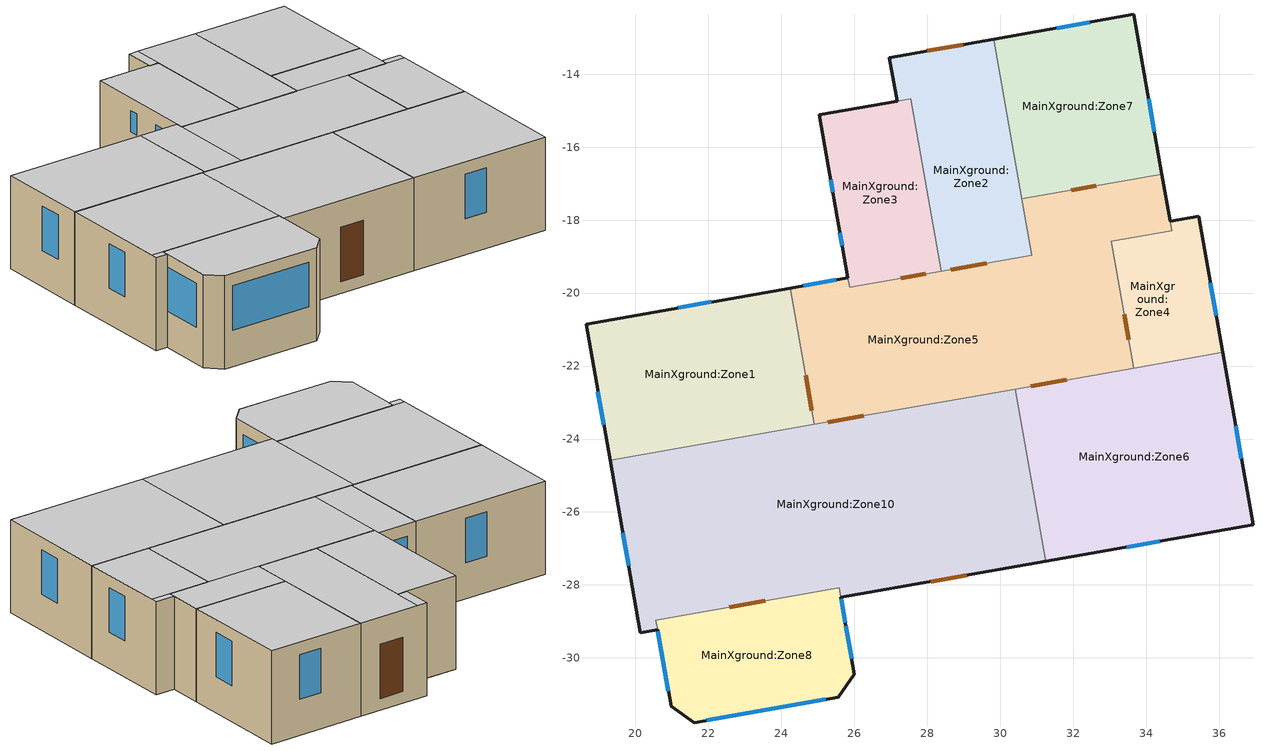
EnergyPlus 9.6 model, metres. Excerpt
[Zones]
MainXground:Zone1
 floor adiabatic (internal floor 46cm): 24.9,-23.6 19.3,-24.59 18.64,-20.85 24.24,-19.86 z4.17
 wall outside (Copy of Uninsulated Wall 53cm): 24.24,-19.86 18.64,-20.85 19.3,-24.59 z4.17:7.77
 wall to MainXground:Zone5 (internal Uninsulated Wall 53cm): 24.9,-23.6 24.24,-19.86 z4.17:7.77
 wall to MainXground:Zone10 (internal Uninsulated Wall 53cm): 19.3,-24.59 24.9,-23.6 z4.17:7.77
 window (Sgl Clr 6mm - 1001): 22.08,-20.24 21.18,-20.4 / 18.97,-22.7 19.13,-23.61 z5.57:7.29
 door inside (Project internal door): 24.84,-23.23 24.66,-22.25 z4.63:6.73
 ceiling adiabatic (internal floor 46cm_Reversed): 19.3,-24.59 24.9,-23.6 24.24,-19.86 18.64,-20.85 z7.77
MainXground:Zone5
 floor adiabatic (internal floor 46cm): 34.7,-18.29 33.04,-18.58 32.77,-17.03 34.43,-16.74 z4.17; 25.87,-19.84 24.29,-20.12 24.24,-19.86 25.82,-19.58 z4.17; 31.48,-22.44 24.9,-23.6 24.29,-20.12 30.87,-18.96 z4.17; 33.66,-22.06 31.48,-22.44 30.59,-17.41 32.77,-17.03 z4.17
 wall outside (Copy of Uninsulated Wall 53cm): 34.66,-18.03 34.43,-16.74 / 25.82,-19.58 24.24,-19.86 z4.17:7.77
 wall to MainXground:Zone4 (internal Uninsulated Wall 53cm): 33.66,-22.06 33.04,-18.58 34.7,-18.29 34.66,-18.03 z4.17:7.77
 wall to MainXground:Zone7 (internal Uninsulated Wall 53cm): 34.43,-16.74 30.59,-17.41 z4.17:7.77
 wall to MainXground:Zone2 (Project semi-exposed wall): 30.59,-17.41 30.87,-18.96 28.38,-19.4 z4.17:7.77
 wall to MainXground:Zone3 (internal Uninsulated Wall 53cm): 28.38,-19.4 25.87,-19.84 25.82,-19.58 z4.17:7.77
 wall to MainXground:Zone10 (internal Uninsulated Wall 53cm): 24.9,-23.6 30.41,-22.63 z4.17:7.77
 wall to MainXground:Zone6 (internal Uninsulated Wall 53cm): 30.41,-22.63 33.66,-22.06 z4.17:7.77
 window (Sgl Clr 6mm - 1002): 25.51,-19.64 24.6,-19.8 z5.57:7.29
 door inside (Project internal door): 33.52,-21.27 33.4,-20.58 / 32.63,-17.05 31.94,-17.17 / 29.63,-19.18 28.65,-19.36 / 27.96,-19.48 27.27,-19.6 / 25.27,-23.53 26.26,-23.36 / 30.84,-22.55 31.82,-22.38 z4.63:6.73
 ceiling adiabatic (internal floor 46cm_Reversed): 30.87,-18.96 34.7,-18.29 34.43,-16.74 30.59,-17.41 z7.77; 26.48,-23.32 33.66,-22.06 33.04,-18.58 25.87,-19.84 z7.77; 24.9,-23.6 26.48,-23.32 25.82,-19.58 24.24,-19.86 z7.77
MainXground:Zone10
 floor adiabatic (internal floor 46cm): 31.24,-27.35 25.63,-28.34 25.59,-28.08 31.19,-27.09 z4.17; 31.19,-27.09 20.56,-28.96 19.78,-24.5 30.41,-22.63 z4.17; 20.61,-29.23 20.14,-29.31 19.3,-24.59 19.78,-24.5 z4.17
 wall outside (Copy of Uninsulated Wall 53cm): 19.3,-24.59 20.14,-29.31 20.61,-29.23 / 25.63,-28.34 31.24,-27.35 z4.17:7.77
 wall to MainXground:Zone6 (internal Uninsulated Wall 53cm): 31.24,-27.35 30.41,-22.63 z4.17:7.77
 wall to MainXground:Zone8 (internal Uninsulated Wall 53cm): 20.61,-29.23 20.56,-28.96 25.59,-28.08 25.63,-28.34 z4.17:7.77
 window (Sgl Clr 6mm - 1004): 19.65,-26.57 19.81,-27.48 z5.57:7.29
 door inside (Project internal door): 22.57,-28.61 23.56,-28.44 z4.63:6.73
 door (Project external door): 28.09,-27.91 29.08,-27.73 z4.63:6.73
 ceiling adiabatic (internal floor 46cm_Reversed): 20.14,-29.31 20.61,-29.23 20.56,-28.96 20.09,-29.05 z7.77; 20.09,-29.05 25.59,-28.08 24.8,-23.62 19.3,-24.59 z7.77; 25.63,-28.34 31.24,-27.35 30.41,-22.63 24.8,-23.62 z7.77
MainXground:Zone4
 floor adiabatic (internal floor 46cm): 35.32,-21.76 33.66,-22.06 33.04,-18.58 34.7,-18.29 z4.17; 36.09,-21.63 35.32,-21.76 34.66,-18.03 35.44,-17.89 z4.17
 wall outside (Copy of Uninsulated Wall 53cm): 36.09,-21.63 35.44,-17.89 34.66,-18.03 z4.17:7.77
 wall to MainXground:Zone6 (internal Uninsulated Wall 53cm): 33.66,-22.06 36.09,-21.63 z4.17:7.77
 window (Sgl Clr 6mm - 1003): 35.92,-20.63 35.76,-19.72 z5.57:7.29
 ceiling adiabatic (internal floor 46cm_Reversed): 34.7,-18.29 35.48,-18.15 35.44,-17.89 34.66,-18.03 z7.77; 33.66,-22.06 36.09,-21.63 35.48,-18.15 33.04,-18.58 z7.77
MainXground:Zone7
 floor adiabatic (internal floor 46cm): 34.43,-16.74 30.59,-17.41 29.82,-13.04 33.66,-12.36 z4.17
 wall outside (Copy of Uninsulated Wall 53cm): 34.43,-16.74 33.66,-12.36 29.82,-13.04 z4.17:7.77
 wall to MainXground:Zone2 (Project semi-exposed wall): 29.82,-13.04 30.59,-17.41 z4.17:7.77
 window (Sgl Clr 6mm - 1003): 34.23,-15.57 34.07,-14.67 / 32.45,-12.58 31.54,-12.74 z5.57:7.29
 ceiling adiabatic (internal floor 46cm_Reversed): 30.59,-17.41 34.43,-16.74 33.66,-12.36 29.82,-13.04 z7.77
MainXground:Zone2
 floor adiabatic (internal floor 46cm): 30.87,-18.96 28.38,-19.4 27.55,-14.67 30.03,-14.23 z4.17; 30.03,-14.23 27.17,-14.74 26.96,-13.54 29.82,-13.04 z4.17
 wall outside (Copy of Uninsulated Wall 53cm): 29.82,-13.04 26.96,-13.54 27.17,-14.74 z4.17:7.77
 wall to MainXground:Zone3 (Project semi-exposed wall_Rev): 27.17,-14.74 27.55,-14.67 28.38,-19.4 z4.17:7.77
 door (Project external door): 28.98,-13.19 28,-13.36 z4.63:6.73
 ceiling adiabatic (internal floor 46cm_Reversed): 27.17,-14.74 27.55,-14.67 27.34,-13.48 26.96,-13.54 z7.77; 28.38,-19.4 30.87,-18.96 29.82,-13.04 27.34,-13.48 z7.77
MainXground:Zone3
 floor adiabatic (internal floor 46cm): 28.38,-19.4 25.87,-19.84 25.04,-15.11 27.55,-14.67 z4.17
 wall outside (Copy of Uninsulated Wall 53cm): 27.17,-14.74 25.04,-15.11 25.82,-19.58 z4.17:7.77
 window x2 (Sgl Clr 6mm - 1001): 25.61,-18.34 25.67,-18.71 z6.47:7.29
 window (Sgl Clr 6mm - 1001): 25.35,-16.89 25.41,-17.23 z6.47:7.29
 ceiling adiabatic (internal floor 46cm_Reversed): 25.87,-19.84 28.38,-19.4 27.55,-14.67 25.04,-15.11 z7.77
MainXground:Zone6
 floor adiabatic (internal floor 46cm): 36.93,-26.35 31.24,-27.35 30.41,-22.63 36.09,-21.63 z4.17
 wall outside (Copy of Uninsulated Wall 53cm): 31.24,-27.35 36.93,-26.35 36.09,-21.63 z4.17:7.77
 window (Sgl Clr 6mm - 1005): 36.61,-24.54 36.45,-23.63 / 33.46,-26.96 34.37,-26.8 z5.57:7.29
 ceiling adiabatic (internal floor 46cm_Reversed): 31.24,-27.35 36.93,-26.35 36.09,-21.63 30.41,-22.63 z7.77
MainXground:Zone8
 floor adiabatic (internal floor 46cm): 25.56,-31.07 21.61,-31.77 20.98,-31.33 20.56,-28.96 25.59,-28.08 26,-30.44 z4.17
 wall outside (Copy of Uninsulated Wall 53cm): 20.61,-29.23 20.98,-31.33 21.61,-31.77 25.56,-31.07 26,-30.44 25.63,-28.34 z4.17:7.77
 window (Sgl Clr 6mm - 1006): 20.62,-29.27 20.91,-30.91 / 21.95,-31.71 25.22,-31.13 / 25.93,-30.02 25.77,-29.12 z5.57:7.29; 25.75,-29.04 25.64,-28.38 z4.67:7.29
 ceiling adiabatic (internal floor 46cm_Reversed): 20.98,-31.33 21.61,-31.77 25.56,-31.07 26,-30.44 25.59,-28.08 20.56,-28.96 z7.77
[Site:Location]
Untitled (01-01:31-12)  (01-01:31-12): Latitude {deg}=45.22; Longitude {deg}=7.65; Time Zone {hr}=1; Elevation {m}=287
[Site:GroundTemperature:BuildingSurface]
18, 18, 18, 18, 18, 18, 18, 18, 18, 18, 18, 18
[Site:GroundTemperature:Deep]
14, 14, 14, 14, 14, 14, 14, 14, 14, 14, 14, 14
[Site:GroundTemperature:Shallow]
14, 14, 14, 14, 14, 14, 14, 14, 14, 14, 14, 14
[Site:GroundTemperature:FCfactorMethod]
1.99, 1.11, 2.67, 5.12, 11.52, 16.46, 19.79, 20.81, 19.08, 15.24, 10.12, 5.36
[Site:GroundReflectance]
0.2, 0.2, 0.2, 0.2, 0.2, 0.2, 0.2, 0.2, 0.2, 0.2, 0.2, 0.2
[Site:GroundReflectance:SnowModifier]
2, 2
[SizingPeriod:DesignDay] Day of Month=15; Humidity Condition Type=WetBulb; Barometric Pressure {Pa}=97924.4; Wind Direction {deg}=0; Rain Indicator=No; Snow Indicator=No
Name | Month | Day Type | Maximum Dry-Bulb Temperature {C} | Daily Dry-Bulb Temperature Range {deltaC} | Wetbulb or DewPoint at Maximum Dry-Bulb {C} | Wind Speed {m/s} | Daylight Saving Time Indicator | Solar Model Indicator | Sky Clearness
Summer Design Day in Untitled (01-01:31-12) Jul | 7 | SummerDesignDay | 32.1 | 11 | 22.8 | 0 | Yes | ASHRAEClearSky | 0.98
Summer Design Day in Untitled (01-01:31-12) Aug | 8 | SummerDesignDay | 32.8 | 11.5 | 23.5 | 0 | Yes | ASHRAEClearSky | 0.98
Summer Design Day in Untitled (01-01:31-12) Sep | 9 | SummerDesignDay | 29 | 11.5 | 20.2 | 0 | Yes | ASHRAEClearSky | 0.98
Winter Design Day in Untitled (01-01:31-12) | 1 | WinterDesignDay | -5.9 | 0 | -5.9 | 8.5 | No |  | 0
[Building]
Building: North Axis {deg}=0; Terrain=Suburbs; Loads Convergence Tolerance Value {W}=.04; Temperature Convergence Tolerance Value {deltaC}=.4; Solar Distribution=FullExterior; Maximum Number of Warmup Days=25; Minimum Number of Warmup Days=6
[Construction]
internal floor 46cm: Gypsum Plastering_.02, Brick_.2, Masonry - mediumweight Dry_.2, Mortar_.03, Ceramic/porcelain_.01
internal floor 46cm_Reversed: Ceramic/porcelain_.01, Mortar_.03, Masonry - mediumweight Dry_.2, Brick_.2, Gypsum Plastering_.02
internal Uninsulated Wall 53cm: Cement/plaster/mortar - cement plaster_.015, Masonry - heavyweight Dry_.5, Gypsum Plastering_.015
Project internal door; Project external door: Painted Oak_.035
Copy of Uninsulated Wall 53cm: Cement/plaster/mortar - cement plaster_.015, XPS Extruded Polystyrene  - CO2 Blowing_.0795, Masonry - heavyweight Dry_.5, Gypsum Plastering_.015
Project semi-exposed wall: Brickwork Outer_.1, XPS Extruded Polystyrene  - CO2 Blowing_.0795, Concrete Block (Medium)_.1, Gypsum Plastering_.013
Project semi-exposed wall_Rev: Gypsum Plastering_.013, Concrete Block (Medium)_.1, XPS Extruded Polystyrene  - CO2 Blowing_.0795, Brickwork Outer_.1
Sgl Clr 6mm - 1001; Sgl Clr 6mm - 1002; Sgl Clr 6mm - 1003; Sgl Clr 6mm - 1004; Sgl Clr 6mm - 1005; Sgl Clr 6mm - 1006: 3
Sgl Clr 6mm - 2001; Sgl Clr 6mm - 2002; Sgl Clr 6mm - 2003; Sgl Clr 6mm - 2004; Sgl Clr 6mm - 2005; Sgl Clr 6mm - 2006: 20001, 3
[WindowMaterial:Glazing]
3: Optical Data Type=SpectralAverage; Thickness {m}=.006; Solar Transmittance at Normal Incidence=.775; Front Side Solar Reflectance at Normal Incidence=.071; Back Side Solar Reflectance at Normal Incidence=.071; Visible Transmittance at Normal Incidence=.881; Front Side Visible Reflectance at Normal Incidence=.08; Back Side Visible Reflectance at Normal Incidence=.08; Infrared Transmittance at Normal Incidence=0; Front Side Infrared Hemispherical Emissivity=.84; Back Side Infrared Hemispherical Emissivity=.84; Conductivity {W/m-K}=.9; Dirt Correction Factor for Solar and Visible Transmittance=1
[WindowMaterial:Blind]
20001: Slat Orientation=Horizontal; Slat Width {m}=0.025; Slat Separation {m}=0.01875; Slat Thickness {m}=0.001; Slat Angle {deg}=45; Slat Conductivity {W/m-K}=0.9; Slat Beam Solar Transmittance=0; Front Side Slat Beam Solar Reflectance=0.8; Back Side Slat Beam Solar Reflectance=.8; Slat Diffuse Solar Transmittance=0; Front Side Slat Diffuse Solar Reflectance=0.8; Back Side Slat Diffuse Solar Reflectance=.8; Slat Beam Visible Transmittance=0; Front Side Slat Beam Visible Reflectance=.8; Back Side Slat Beam Visible Reflectance=.8; Slat Diffuse Visible Transmittance=0; Front Side Slat Diffuse Visible Reflectance=.8; Back Side Slat Diffuse Visible Reflectance=.8; Slat Infrared Hemispherical Transmittance=0; Front Side Slat Infrared Hemispherical Emissivity=.9; Back Side Slat Infrared Hemispherical Emissivity=.9; Blind to Glass Distance {m}=.015; Blind Top Opening Multiplier=.5; Blind Bottom Opening Multiplier=.5; Blind Left Side Opening Multiplier=.5; Blind Right Side Opening Multiplier=.5; Minimum Slat Angle {deg}=0; Maximum Slat Angle {deg}=180
[Material] Roughness=Rough; Thermal Absorptance=0.9
Name | Thickness {m} | Conductivity {W/m-K} | Density {kg/m3} | Specific Heat {J/kg-K} | Solar Absorptance | Visible Absorptance
Gypsum Plastering_.02 | .02 | 0.4 | 1000 | 1000 | 0.5 | 0.5
Brick_.2 | .2 | 0.72 | 1920 | 840 | 0.6 | 0.6
Masonry - mediumweight Dry_.2 | .2 | 0.42 | 1250 | 840 | 0.6 | 0.6
Mortar_.03 | .03 | 0.88 | 2800 | 896 | 0.6 | 0.6
Ceramic/porcelain_.01 | .01 | 1.3 | 2300 | 840 | 0.4 | 0.4
Cement/plaster/mortar - cement plaster_.015 | .015 | 0.72 | 1760 | 840 | 0.6 | 0.6
Masonry - heavyweight Dry_.5 | .5 | 0.79 | 1950 | 840 | 0.6 | 0.6
Gypsum Plastering_.015 | .015 | 0.4 | 1000 | 1000 | 0.5 | 0.5
Painted Oak_.035 | .035 | 0.19 | 700 | 2390 | 0.5 | 0.5
Brickwork Outer_.1 | .1 | 0.84 | 1700 | 800 | 0.7 | 0.7
XPS Extruded Polystyrene  - CO2 Blowing_.0795 | .0795 | 0.034 | 35 | 1400 | 0.6 | 0.6
Concrete Block (Medium)_.1 | .1 | 0.51 | 1400 | 1000 | 0.6 | 0.6
Gypsum Plastering_.013 | .013 | 0.4 | 1000 | 1000 | 0.5 | 0.5
[WindowShadingControl] Shading Type=ExteriorBlind; Shading Control Type=OnIfHighOutdoorAirTempAndHighHorizontalSolar; Setpoint {W/m2, W or deg C}=24; Shading Control Is Scheduled=Yes; Glare Control Is Active=No; Type of Slat Angle Control for Blinds=BlockBeamSolar; Setpoint 2 {W/m2 or deg C}=120; Multiple Surface Control Type=Group
Name | Zone | Construction with Shading | Schedule | Fenestration Surface 1 | Fenestration Surface 2 | Fenestration Surface 3 | Fenestration Surface 4
11001 | MainXground:Zone1 | Sgl Clr 6mm - 2001 | Dwell_DomBath_Occ | MainXground:Zone1_Wall_3_0_0_0_0_0_Win | MainXground:Zone1_Wall_4_0_0_0_0_0_Win
21001 | MainXground:Zone3 | Sgl Clr 6mm - 2001 | Dwell_DomBath_Occ | MainXground:Zone3_Wall_5_0_0_0_0_2_Win | MainXground:Zone3_Wall_5_0_0_2_0_0_Win
11002 | MainXground:Zone5 | Sgl Clr 6mm - 2002 | Dwell_DomCirculation_Occ | MainXground:Zone5_Wall_11_0_0_0_0_0_Win
11003 | MainXground:Zone4 | Sgl Clr 6mm - 2003 | Off 24/7 | MainXground:Zone4_Wall_2_0_0_0_0_0_Win
21003 | MainXground:Zone7 | Sgl Clr 6mm - 2003 | Off 24/7 | MainXground:Zone7_Wall_2_0_0_0_0_0_Win | MainXground:Zone7_Wall_3_0_0_0_0_0_Win
11004 | MainXground:Zone10 | Sgl Clr 6mm - 2004 | Dwell_DomLounge_Occ | MainXground:Zone10_Wall_5_0_0_0_0_0_Win
11005 | MainXground:Zone6 | Sgl Clr 6mm - 2005 | Dwell_DomBed_Occ | MainXground:Zone6_Wall_2_0_0_0_0_0_Win | MainXground:Zone6_Wall_6_0_0_0_0_0_Win
11006 | MainXground:Zone8 | Sgl Clr 6mm - 2006 | Dwell_DomKitchen_Occ | MainXground:Zone8_Wall_5_0_0_0_0_0_Win | MainXground:Zone8_Wall_7_0_0_0_0_0_Win | MainXground:Zone8_Wall_9_0_0_0_0_1_Win | MainXground:Zone8_Wall_9_0_0_1_0_0_Win
[Zone] Type=1; Multiplier=1; Zone Inside Convection Algorithm=TARP
Name | Volume {m3} | Floor Area {m2} | Part of Total Floor Area
MainXground:Zone1 | 46.0391 | 14.6621 | Yes
MainXground:Zone5 | 93.4644 | 29.7657 | Yes
MainXground:Zone4 | 15.8162 | 5.037 | Yes
MainXground:Zone10 | 131.6011 | 41.9112 | Yes
MainXground:Zone6 | 62.5206 | 19.911 | Yes
MainXground:Zone3 | 24.0993 | 7.675 | Yes
MainXground:Zone2 | 37.4099 | 11.914 | No
MainXground:Zone7 | 36.818 | 11.7255 | Yes
MainXground:Zone8 | 27.4254 | 8.7342 | Yes
[PEOPLE] Number of People Calculation Method=People/Area; Fraction Radiant=.3; Sensible Heat Fraction=AutoCalculate; Carbon Dioxide Generation Rate {m3/s-W}=3.82e-08; Enable ASHRAE 55 Comfort Warnings=No; Mean Radiant Temperature Calculation Type=ZoneAveraged; Work Efficiency Schedule=Work efficiency; Clothing Insulation Calculation Method=ClothingInsulationSchedule; Air Velocity Schedule=Default Air Velocity for Comfort Calculations
Name | Zone or ZoneList or Space or SpaceList | Number of People Schedule | People per Floor Area {person/m2} | Activity Level Schedule | Clothing Insulation Schedule
People MainXground:Zone1 | MainXground:Zone1 | Dwell_DomBath_Occ | 0.0187368 | Activity Schedule 52815 | Clothing Schedule 52815
People MainXground:Zone5 | MainXground:Zone5 | Dwell_DomCirculation_Occ | 0.0155039 | Activity Schedule 52822 | Clothing Schedule 52822
People MainXground:Zone10 | MainXground:Zone10 | Dwell_DomLounge_Occ | 0.0187563 | Activity Schedule 52847 | Clothing Schedule 52847
People MainXground:Zone6 | MainXground:Zone6 | Dwell_DomBed_Occ | 0.0229388 | Activity Schedule 52859 | Clothing Schedule 52859
People MainXground:Zone3 | MainXground:Zone3 | Dwell_DomBath_Occ | 0.0187368 | Activity Schedule 52867 | Clothing Schedule 52867
People MainXground:Zone8 | MainXground:Zone8 | Dwell_DomKitchen_Occ | 0.0237037 | Activity Schedule 52893 | Clothing Schedule 52893
[Lights] Design Level Calculation Method=Watts/Area; Return Air Fraction=0; Fraction Radiant=.42; Fraction Visible=.18; Fraction Replaceable=1
Name | Zone or ZoneList or Space or SpaceList | Schedule | Watts per Zone Floor Area {W/m2}
MainXground:Zone1 General lighting | MainXground:Zone1 | Dwell_DomBath_Light | 7.5
MainXground:Zone5 General lighting | MainXground:Zone5 | Dwell_DomCirculation_Light | 5
MainXground:Zone10 General lighting | MainXground:Zone10 | Dwell_DomLounge_Light | 7.5
MainXground:Zone6 General lighting | MainXground:Zone6 | Dwell_DomBed_Light | 5
MainXground:Zone3 General lighting | MainXground:Zone3 | Dwell_DomBath_Light | 7.5
MainXground:Zone8 General lighting | MainXground:Zone8 | Dwell_DomKitchen_Light | 15
[WaterUse:Equipment]
Name | Peak Flow Rate {m3/s} | Flow Rate Fraction Schedule | Target Temperature Schedule | Hot Water Supply Temperature Schedule | Cold Water Supply Temperature Schedule | Zone
DHW MainXground:Zone1 | 1.12538e-06 | Dwell_DomBath_Occ | DHW Supply Temperature MainXground:Zone1 | DHW Supply Temperature MainXground:Zone1 | DHW Mains Temperature MainXground:Zone1 | MainXground:Zone1
DHW MainXground:Zone5 | 1.32901e-06 | Dwell_DomCirculation_Occ | DHW Supply Temperature MainXground:Zone5 | DHW Supply Temperature MainXground:Zone5 | DHW Mains Temperature MainXground:Zone5 | MainXground:Zone5
DHW MainXground:Zone6 | 3.3501e-07 | Dwell_DomBed_Occ | DHW Supply Temperature MainXground:Zone6 | DHW Supply Temperature MainXground:Zone6 | DHW Mains Temperature MainXground:Zone6 | MainXground:Zone6
DHW MainXground:Zone3 | 5.8909e-07 | Dwell_DomBath_Occ | DHW Supply Temperature MainXground:Zone3 | DHW Supply Temperature MainXground:Zone3 | DHW Mains Temperature MainXground:Zone3 | MainXground:Zone3
DHW MainXground:Zone8 | 6.70388e-07 | Dwell_DomKitchen_Occ | DHW Supply Temperature MainXground:Zone8 | DHW Supply Temperature MainXground:Zone8 | DHW Mains Temperature MainXground:Zone8 | MainXground:Zone8
[ZoneInfiltration:DesignFlowRate] Schedule=On 24/7; Design Flow Rate Calculation Method=Flow/zone; Constant Term Coefficient=1; Temperature Term Coefficient=0; Velocity Term Coefficient=0; Velocity Squared Term Coefficient=0
Name | Zone or ZoneList | Design Flow Rate {m3/s}
MainXground:Zone1 Infiltration | MainXground:Zone1 | .008952
MainXground:Zone5 Infiltration | MainXground:Zone5 | .018174
MainXground:Zone4 Infiltration | MainXground:Zone4 | .003075
MainXground:Zone10 Infiltration | MainXground:Zone10 | .025589
MainXground:Zone6 Infiltration | MainXground:Zone6 | .012157
MainXground:Zone3 Infiltration | MainXground:Zone3 | .004686
MainXground:Zone2 Infiltration | MainXground:Zone2 | .007274
MainXground:Zone7 Infiltration | MainXground:Zone7 | .007159
MainXground:Zone8 Infiltration | MainXground:Zone8 | .005333
[ZoneVentilation:DesignFlowRate] Design Flow Rate Calculation Method=Flow/zone; Ventilation Type=NATURAL; Fan Pressure Rise {Pa}=0; Fan Total Efficiency=1; Constant Term Coefficient=1; Temperature Term Coefficient=0; Velocity Term Coefficient=0; Velocity Squared Term Coefficient=0; Minimum Indoor Temperature {C}=24; Maximum Indoor Temperature {C}=100; Delta Temperature {deltaC}=0; Minimum Outdoor Temperature {C}=-100; Maximum Outdoor Temperature {C}=100; Maximum Wind Speed {m/s}=40
Name | Zone or ZoneList | Schedule | Design Flow Rate {m3/s}
MainXground:Zone1 Nat Vent | MainXground:Zone1 | Copy of Summer (Northern Hemisphere) | .063943
MainXground:Zone5 Nat Vent | MainXground:Zone5 | Dwell_DomCirculation_Occ | .129812
MainXground:Zone4 Nat Vent | MainXground:Zone4 | Copy of Summer (Northern Hemisphere) | .021967
MainXground:Zone10 Nat Vent | MainXground:Zone10 | Copy of Summer (Northern Hemisphere) | .182779
MainXground:Zone6 Nat Vent | MainXground:Zone6 | Copy of Summer (Northern Hemisphere) | .086834
MainXground:Zone3 Nat Vent | MainXground:Zone3 | Copy of Summer (Northern Hemisphere) | .033471
MainXground:Zone7 Nat Vent | MainXground:Zone7 | Copy of Summer (Northern Hemisphere) | .051136
MainXground:Zone8 Nat Vent | MainXground:Zone8 | Copy of Summer (Northern Hemisphere) | .038091
[OtherEquipment] Fuel Type=Electricity; Design Level Calculation Method=Watts/Area; Power per Zone Floor Area {W/m2}=2.4; Fraction Latent=0; Fraction Radiant=.2; Fraction Lost=0; Carbon Dioxide Generation Rate {m3/s-W}=0
Name | Zone or ZoneList or Space or SpaceList | Schedule
MainXground:Zone5 Equipment gain 1 | MainXground:Zone5 | Dwell_DomCirculation_Equip
MainXground:Zone10 Equipment gain 1 | MainXground:Zone10 | Dwell_DomLounge_Equip
MainXground:Zone6 Equipment gain 1 | MainXground:Zone6 | Dwell_DomBed_Equip
MainXground:Zone8 Equipment gain 1 | MainXground:Zone8 | Dwell_DomKitchen_Equip
[Daylighting:Controls]
MainXground:Zone8: Zone or Space=MainXground:Zone8; Daylighting Method=SplitFlux; Availability Schedule=On; Lighting Control Type=Continuous; Minimum Input Power Fraction for Continuous or ContinuousOff Dimming Control=0.1; Minimum Light Output Fraction for Continuous or ContinuousOff Dimming Control=0.1; Number of Stepped Control Steps=1; Probability Lighting will be Reset When Needed in Manual Stepped Control=1; Glare Calculation Daylighting Reference Point=MainXground:Zone8 Ref Point 1; Glare Calculation Azimuth Angle of View Direction Clockwise from Zone y-Axis {deg}=0; Maximum Allowable Discomfort Glare Index=22; DElight Gridding Resolution {m2}=1; Daylighting Reference Point 1=MainXground:Zone8 Ref Point 1; Fraction of Lights Controlled by Reference Point 1=1; Illuminance Setpoint at Reference Point 1 {lux}=300
[Sizing:Zone] Zone Cooling Design Supply Air Temperature Input Method=SupplyAirTemperature; Zone Cooling Design Supply Air Temperature {C}=12; Zone Cooling Design Supply Air Temperature Difference {deltaC}=0; Zone Heating Design Supply Air Temperature Input Method=SupplyAirTemperature; Zone Heating Design Supply Air Temperature {C}=35; Zone Heating Design Supply Air Temperature Difference {deltaC}=0; Zone Cooling Design Supply Air Humidity Ratio {kgWater/kgDryAir}=0.0077; Zone Heating Design Supply Air Humidity Ratio {kgWater/kgDryAir}=0.0156; Zone Heating Sizing Factor=1.25; Zone Cooling Sizing Factor=1.15; Cooling Design Air Flow Method=DesignDay; Cooling Minimum Air Flow Fraction=0; Heating Design Air Flow Method=DesignDay
Name | Design Specification Zone Air Distribution Object
MainXground:Zone1 | MainXground:Zone1
MainXground:Zone5 | MainXground:Zone5
MainXground:Zone4 | MainXground:Zone4
MainXground:Zone10 | MainXground:Zone10
MainXground:Zone6 | MainXground:Zone6
MainXground:Zone3 | MainXground:Zone3
MainXground:Zone7 | MainXground:Zone7
MainXground:Zone8 | MainXground:Zone8
[DesignSpecification:ZoneAirDistribution] Zone Air Distribution Effectiveness in Cooling Mode=1; Zone Air Distribution Effectiveness in Heating Mode=1
MainXground:Zone1; MainXground:Zone5; MainXground:Zone4; MainXground:Zone10; MainXground:Zone6; MainXground:Zone3; MainXground:Zone7; MainXground:Zone8
[ZoneControl:Thermostat] Control Type Schedule=Zone Control Type Sched
Name | Zone or ZoneList | Control 1
MainXground:Zone1 Thermostat | MainXground:Zone1 | Dual Setpoint - Zone MainXground:Zone1
MainXground:Zone5 Thermostat | MainXground:Zone5 | Dual Setpoint - Zone MainXground:Zone5
MainXground:Zone4 Thermostat | MainXground:Zone4 | Dual Setpoint - Zone MainXground:Zone4
MainXground:Zone10 Thermostat | MainXground:Zone10 | Dual Setpoint - Zone MainXground:Zone10
MainXground:Zone6 Thermostat | MainXground:Zone6 | Dual Setpoint - Zone MainXground:Zone6
MainXground:Zone3 Thermostat | MainXground:Zone3 | Dual Setpoint - Zone MainXground:Zone3
MainXground:Zone7 Thermostat | MainXground:Zone7 | Dual Setpoint - Zone MainXground:Zone7
MainXground:Zone8 Thermostat | MainXground:Zone8 | Dual Setpoint - Zone MainXground:Zone8
[ThermostatSetpoint:DualSetpoint]
Name | Heating Setpoint Temperature Schedule | Cooling Setpoint Temperature Schedule
Dual Setpoint - Zone MainXground:Zone1 | MainXground:Zone1 Heating Setpoint Schedule | MainXground:Zone1 Cooling SP Sch
Dual Setpoint - Zone MainXground:Zone5 | MainXground:Zone5 Heating Setpoint Schedule | MainXground:Zone5 Cooling SP Sch
Dual Setpoint - Zone MainXground:Zone4 | MainXground:Zone4 Heating Setpoint Schedule | MainXground:Zone4 Cooling SP Sch
Dual Setpoint - Zone MainXground:Zone10 | MainXground:Zone10 Heating Setpoint Schedule | MainXground:Zone10 Cooling SP Sch
Dual Setpoint - Zone MainXground:Zone6 | MainXground:Zone6 Heating Setpoint Schedule | MainXground:Zone6 Cooling SP Sch
Dual Setpoint - Zone MainXground:Zone3 | MainXground:Zone3 Heating Setpoint Schedule | MainXground:Zone3 Cooling SP Sch
Dual Setpoint - Zone MainXground:Zone7 | MainXground:Zone7 Heating Setpoint Schedule | MainXground:Zone7 Cooling SP Sch
Dual Setpoint - Zone MainXground:Zone8 | MainXground:Zone8 Heating Setpoint Schedule | MainXground:Zone8 Cooling SP Sch
[Zone equipment]
MainXground:Zone1: MainXground:Zone1 Ideal Loads Air
MainXground:Zone5: MainXground:Zone5 Ideal Loads Air
MainXground:Zone4: MainXground:Zone4 Ideal Loads Air
MainXground:Zone10: MainXground:Zone10 Ideal Loads Air
MainXground:Zone6: MainXground:Zone6 Ideal Loads Air
MainXground:Zone3: MainXground:Zone3 Ideal Loads Air
MainXground:Zone7: MainXground:Zone7 Ideal Loads Air
MainXground:Zone8: MainXground:Zone8 Ideal Loads Air
[ZoneHVAC:IdealLoadsAirSystem] Maximum Heating Supply Air Temperature {C}=35; Minimum Cooling Supply Air Temperature {C}=12; Maximum Heating Supply Air Humidity Ratio {kgWater/kgDryAir}=0.0156; Minimum Cooling Supply Air Humidity Ratio {kgWater/kgDryAir}=0.0077; Heating Limit=LimitCapacity; Maximum Heating Air Flow Rate {m3/s}=Autosize; Maximum Sensible Heating Capacity {W}=Autosize; Cooling Limit=LimitFlowRateAndCapacity; Maximum Total Cooling Capacity {W}=Autosize; Dehumidification Control Type=None; Humidification Control Type=None; Outdoor Air Economizer Type=DifferentialDryBulb; Heat Recovery Type=None
Name | Maximum Cooling Air Flow Rate {m3/s} | Heating Availability Schedule | Cooling Availability Schedule
MainXground:Zone1 Ideal Loads Air | .191829 | MainXground:Zone1 Heating Availability Sch | MainXground:Zone1 Cooling Availability Sch
MainXground:Zone5 Ideal Loads Air | .389435 | MainXground:Zone5 Heating Availability Sch | MainXground:Zone5 Cooling Availability Sch
MainXground:Zone4 Ideal Loads Air | .065901 | MainXground:Zone4 Heating Availability Sch | MainXground:Zone4 Cooling Availability Sch
MainXground:Zone10 Ideal Loads Air | .548338 | MainXground:Zone10 Heating Availability Sch | MainXground:Zone10 Cooling Availability Sch
MainXground:Zone6 Ideal Loads Air | .260503 | MainXground:Zone6 Heating Availability Sch | MainXground:Zone6 Cooling Availability Sch
MainXground:Zone3 Ideal Loads Air | .100414 | MainXground:Zone3 Heating Availability Sch | MainXground:Zone3 Cooling Availability Sch
MainXground:Zone7 Ideal Loads Air | .153408 | MainXground:Zone7 Heating Availability Sch | MainXground:Zone7 Cooling Availability Sch
MainXground:Zone8 Ideal Loads Air | .114273 | MainXground:Zone8 Heating Availability Sch | MainXground:Zone8 Cooling Availability Sch
[Schedule:Compact]
On; On 24/7: Through: 12/31, For: AllDays, Until: 24:00, 1
Work efficiency; Off 24/7: Through: 12/31, For: AllDays, Until: 24:00, 0
Dwell_DomBed_Occ: Through: 31 Dec, For: Weekdays SummerDesignDay, Until: 07:00, 1, Until: 08:00, 0.5, Until: 09:00, 0.25, Until: 22:00, 0, Until: 23:00, 0.25, Until: 24:00, 0.75, For: Weekends, Until: 07:00, 1, Until: 08:00, 0.5, Until: 09:00, 0.25, Until: 22:00, 0, Until: 23:00, 0.25, Until: 24:00, 0.75, For: Holidays, Until: 07:00, 1, Until: 08:00, 0.5, Until: 09:00, 0.25, Until: 22:00, 0, Until: 23:00, 0.25, Until: 24:00, 0.75, For: WinterDesignDay AllOtherDays, Until: 24:00, 0
Dwell_DomBed_Light; Dwell_DomBath_Occ; Dwell_DomKitchen_Occ: Through: 31 Dec, For: Weekdays SummerDesignDay, Until: 07:00, 0, Until: 10:00, 1, Until: 19:00, 0, Until: 23:00, 0.2, Until: 24:00, 0, For: Weekends, Until: 07:00, 0, Until: 10:00, 1, Until: 19:00, 0, Until: 23:00, 0.2, Until: 24:00, 0, For: Holidays, Until: 07:00, 0, Until: 10:00, 1, Until: 19:00, 0, Until: 23:00, 0.2, Until: 24:00, 0, For: WinterDesignDay AllOtherDays, Until: 24:00, 0
Dwell_DomBed_Equip: Through: 31 Dec, For: Weekdays SummerDesignDay, Until: 07:00, 0.06993, Until: 08:00, 0.53497, Until: 09:00, 1, Until: 10:00, 0.53497, Until: 17:00, 0.06993, Until: 18:00, 0.30245, Until: 19:00, 0.53497, Until: 20:00, 0.76748, Until: 22:00, 1, Until: 23:00, 0.76748, Until: 24:00, 0.30245, For: Weekends, Until: 07:00, 0.06993, Until: 08:00, 0.53497, Until: 09:00, 1, Until: 10:00, 0.53497, Until: 17:00, 0.06993, Until: 18:00, 0.30245, Until: 19:00, 0.53497, Until: 20:00, 0.76748, Until: 22:00, 1, Until: 23:00, 0.76748, Until: 24:00, 0.30245, For: Holidays, Until: 07:00, 0.06993, Until: 08:00, 0.53497, Until: 09:00, 1, Until: 10:00, 0.53497, Until: 17:00, 0.06993, Until: 18:00, 0.30245, Until: 19:00, 0.53497, Until: 20:00, 0.76748, Until: 22:00, 1, Until: 23:00, 0.76748, Until: 24:00, 0.30245, For: WinterDesignDay AllOtherDays, Until: 24:00, 0
Dwell_DomBath_Light; Dwell_DomKitchen_Light: Through: 31 Dec, For: Weekdays SummerDesignDay, Until: 07:00, 0, Until: 10:00, 1, Until: 19:00, 0, Until: 23:00, 1, Until: 24:00, 0, For: Weekends, Until: 07:00, 0, Until: 10:00, 1, Until: 19:00, 0, Until: 23:00, 1, Until: 24:00, 0, For: Holidays, Until: 07:00, 0, Until: 10:00, 1, Until: 19:00, 0, Until: 23:00, 1, Until: 24:00, 0, For: WinterDesignDay AllOtherDays, Until: 24:00, 0
Dwell_DomKitchen_Equip: Through: 31 Dec, For: Weekdays SummerDesignDay, Until: 07:00, 0.06605, Until: 10:00, 1, Until: 19:00, 0.06605, Until: 23:00, 0.25284, Until: 24:00, 0.06605, For: Weekends, Until: 07:00, 0.06605, Until: 10:00, 1, Until: 19:00, 0.06605, Until: 23:00, 0.25284, Until: 24:00, 0.06605, For: Holidays, Until: 07:00, 0.06605, Until: 10:00, 1, Until: 19:00, 0.06605, Until: 23:00, 0.25284, Until: 24:00, 0.06605, For: WinterDesignDay AllOtherDays, Until: 24:00, 0
Dwell_DomLounge_Occ: Through: 31 Dec, For: Weekdays SummerDesignDay, Until: 16:00, 0, Until: 18:00, 0.5, Until: 22:00, 1, Until: 23:00, 0.66667, Until: 24:00, 0, For: Weekends, Until: 16:00, 0, Until: 18:00, 0.5, Until: 22:00, 1, Until: 23:00, 0.66667, Until: 24:00, 0, For: Holidays, Until: 16:00, 0, Until: 18:00, 0.5, Until: 22:00, 1, Until: 23:00, 0.66667, Until: 24:00, 0, For: WinterDesignDay AllOtherDays, Until: 24:00, 0
Dwell_DomLounge_Light: Through: 31 Dec, For: Weekdays SummerDesignDay, Until: 16:00, 0, Until: 23:00, 1, Until: 24:00, 0, For: Weekends, Until: 16:00, 0, Until: 23:00, 1, Until: 24:00, 0, For: Holidays, Until: 16:00, 0, Until: 23:00, 1, Until: 24:00, 0, For: WinterDesignDay AllOtherDays, Until: 24:00, 0
Dwell_DomLounge_Equip: Through: 31 Dec, For: Weekdays SummerDesignDay, Until: 16:00, 0.06413, Until: 18:00, 0.53206, Until: 22:00, 1, Until: 23:00, 0.68804, Until: 24:00, 0.06413, For: Weekends, Until: 07:00, 0.06413, Until: 23:00, 1, Until: 24:00, 0.34489, For: Holidays, Until: 07:00, 0.06413, Until: 23:00, 1, Until: 24:00, 0.34489, For: WinterDesignDay AllOtherDays, Until: 24:00, 0
Dwell_DomCirculation_Occ: Through: 31 Dec, For: Weekdays SummerDesignDay, Until: 07:00, 0, Until: 10:00, 1, Until: 19:00, 0, Until: 23:00, 0.2, Until: 24:00, 0, For: Weekends, Until: 07:00, 0, Until: 23:00, 1, Until: 24:00, 0.3, For: Holidays, Until: 07:00, 0, Until: 23:00, 1, Until: 24:00, 0.3, For: WinterDesignDay AllOtherDays, Until: 24:00, 0
Dwell_DomCirculation_Light: Through: 31 Dec, For: Weekdays SummerDesignDay, Until: 07:00, 0, Until: 10:00, 1, Until: 19:00, 0, Until: 23:00, 1, Until: 24:00, 0, For: Weekends, Until: 07:00, 0, Until: 24:00, 1, For: Holidays, Until: 07:00, 0, Until: 24:00, 1, For: WinterDesignDay AllOtherDays, Until: 24:00, 0
Dwell_DomCirculation_Equip: Through: 31 Dec, For: Weekdays SummerDesignDay, Until: 07:00, 0.06368, Until: 08:00, 0.53184, Until: 09:00, 1, Until: 10:00, 0.53184, Until: 17:00, 0.06368, Until: 18:00, 0.29776, Until: 19:00, 0.53184, Until: 20:00, 0.76592, Until: 22:00, 1, Until: 23:00, 0.76592, Until: 24:00, 0.29776, For: Weekends, Until: 07:00, 0.06368, Until: 23:00, 1, Until: 24:00, 0.34458, For: Holidays, Until: 07:00, 0.06368, Until: 23:00, 1, Until: 24:00, 0.34458, For: WinterDesignDay AllOtherDays, Until: 24:00, 0
Default Air Velocity for Comfort Calculations: Through: 12/31, For: AllDays, Until: 24:00, 0.137
Copy of Summer (Northern Hemisphere): Through: 15 Apr, For: AllDays, Until: 24:00, 0, Through: 1 Nov, For: Weekdays, Until: 10:00, 0, Until: 13:00, 0.5, Until: 18:00, 1, Until: 22:00, 0.5, Until: 24:00, 0, For: AllOtherDays, Until: 10:00, 0, Until: 13:00, 0.5, Until: 18:00, 1, Until: 22:00, 0.5, Until: 24:00, 0, Through: 31 Dec, For: AllDays, Until: 24:00, 0
Activity Schedule 52815; Activity Schedule 52867: Through: 12/31, For: AllDays, Until: 24:00, 108
Clothing Schedule 52815; Clothing Schedule 52822; Clothing Schedule 52847; Clothing Schedule 52859; Clothing Schedule 52867; Clothing Schedule 52893: Through: 4/1, For: AllDays, Until: 24:00, 1, Through: 9/30, For: AllDays, Until: 24:00, .5, Through: 12/31, For: AllDays, Until: 24:00, 1
DHW Supply Temperature MainXground:Zone1; DHW Supply Temperature MainXground:Zone5; DHW Supply Temperature MainXground:Zone6; DHW Supply Temperature MainXground:Zone3; DHW Supply Temperature MainXground:Zone8: Through: 12/31, For: AllDays, Until: 24:00, 65
DHW Mains Temperature MainXground:Zone1; DHW Mains Temperature MainXground:Zone5; DHW Mains Temperature MainXground:Zone6; DHW Mains Temperature MainXground:Zone3; DHW Mains Temperature MainXground:Zone8: Through: 12/31, For: AllDays, Until: 24:00, 10
Activity Schedule 52822: Through: 12/31, For: AllDays, Until: 24:00, 162
Activity Schedule 52847: Through: 12/31, For: AllDays, Until: 24:00, 99
Activity Schedule 52859: Through: 12/31, For: AllDays, Until: 24:00, 81
Activity Schedule 52893: Through: 12/31, For: AllDays, Until: 24:00, 144
MainXground:Zone1 Heating Setpoint Schedule; MainXground:Zone4 Heating Setpoint Schedule; MainXground:Zone10 Heating Setpoint Schedule; MainXground:Zone6 Heating Setpoint Schedule; MainXground:Zone3 Heating Setpoint Schedule; MainXground:Zone7 Heating Setpoint Schedule; MainXground:Zone8 Heating Setpoint Schedule: Through: 15 Apr, For: Weekdays, Until: 06:00, -50, Until: 08:00, 20, Until: 12:00, 16, Until: 14:00, 20, Until: 17:00, 16, Until: 22:00, 20, Until: 24:00, -50, For: AllOtherDays, Until: 06:00, -50, Until: 22:00, 20, Until: 24:00, -50, Through: 1 Nov, For: AllDays, Until: 24:00, -50, Through: 31 Dec, For: Weekdays, Until: 06:00, -50, Until: 08:00, 20, Until: 12:00, 16, Until: 14:00, 20, Until: 17:00, 16, Until: 22:00, 20, Until: 24:00, -50, For: AllOtherDays, Until: 06:00, -50, Until: 22:00, 20, Until: 24:00, -50
MainXground:Zone1 Heating Availability Sch; MainXground:Zone4 Heating Availability Sch; MainXground:Zone10 Heating Availability Sch; MainXground:Zone6 Heating Availability Sch; MainXground:Zone3 Heating Availability Sch; MainXground:Zone7 Heating Availability Sch; MainXground:Zone8 Heating Availability Sch: Through: 15 Apr, For: Weekdays, Until: 06:00, 0, Until: 08:00, 1, Until: 12:00, 1, Until: 14:00, 1, Until: 17:00, 1, Until: 22:00, 1, Until: 24:00, 0, For: AllOtherDays, Until: 06:00, 0, Until: 22:00, 1, Until: 24:00, 0, Through: 1 Nov, For: AllDays, Until: 24:00, 0, Through: 31 Dec, For: Weekdays, Until: 06:00, 0, Until: 08:00, 1, Until: 12:00, 1, Until: 14:00, 1, Until: 17:00, 1, Until: 22:00, 1, Until: 24:00, 0, For: AllOtherDays, Until: 06:00, 0, Until: 22:00, 1, Until: 24:00, 0
MainXground:Zone1 Cooling SP Sch; MainXground:Zone4 Cooling SP Sch; MainXground:Zone10 Cooling SP Sch; MainXground:Zone6 Cooling SP Sch; MainXground:Zone3 Cooling SP Sch; MainXground:Zone7 Cooling SP Sch; MainXground:Zone8 Cooling SP Sch: Through: 15 Apr, For: AllDays, Until: 24:00, 100, Through: 1 Nov, For: Weekdays, Until: 10:00, 100, Until: 13:00, 30, Until: 18:00, 26, Until: 22:00, 30, Until: 24:00, 100, For: AllOtherDays, Until: 10:00, 100, Until: 13:00, 30, Until: 18:00, 26, Until: 22:00, 30, Until: 24:00, 100, Through: 31 Dec, For: AllDays, Until: 24:00, 100
MainXground:Zone1 Cooling Availability Sch; MainXground:Zone4 Cooling Availability Sch; MainXground:Zone10 Cooling Availability Sch; MainXground:Zone6 Cooling Availability Sch; MainXground:Zone3 Cooling Availability Sch; MainXground:Zone7 Cooling Availability Sch; MainXground:Zone8 Cooling Availability Sch: Through: 15 Apr, For: AllDays, Until: 24:00, 0, Through: 1 Nov, For: Weekdays, Until: 10:00, 0, Until: 13:00, 1, Until: 18:00, 1, Until: 22:00, 1, Until: 24:00, 0, For: AllOtherDays, Until: 10:00, 0, Until: 13:00, 1, Until: 18:00, 1, Until: 22:00, 1, Until: 24:00, 0, Through: 31 Dec, For: AllDays, Until: 24:00, 0
MainXground:Zone5 Heating Setpoint Schedule: Through: 31 Dec, For: Weekdays SummerDesignDay, Until: 05:00, 16, Until: 10:00, 20, Until: 17:00, 16, Until: 23:00, 20, Until: 24:00, 16, For: WinterDesignDay, Until: 24:00, 20, For: Weekends, Until: 05:00, 16, Until: 24:00, 20, For: Holidays, Until: 05:00, 16, Until: 24:00, 20, For: AllOtherDays, Until: 24:00, -50
MainXground:Zone5 Heating Availability Sch: Through: 31 Dec, For: Weekdays SummerDesignDay, Until: 05:00, 1, Until: 10:00, 1, Until: 17:00, 1, Until: 23:00, 1, Until: 24:00, 1, For: WinterDesignDay, Until: 24:00, 1, For: Weekends, Until: 05:00, 1, Until: 24:00, 1, For: Holidays, Until: 05:00, 1, Until: 24:00, 1, For: AllOtherDays, Until: 24:00, 0
MainXground:Zone5 Cooling SP Sch: Through: 31 Dec, For: Weekdays SummerDesignDay, Until: 05:00, 100, Until: 10:00, 26, Until: 17:00, 100, Until: 23:00, 26, Until: 24:00, 100, For: Weekends, Until: 05:00, 100, Until: 24:00, 26, For: Holidays, Until: 05:00, 100, Until: 23:00, 26, Until: 24:00, 100, For: WinterDesignDay AllOtherDays, Until: 24:00, 100
MainXground:Zone5 Cooling Availability Sch: Through: 31 Dec, For: Weekdays SummerDesignDay, Until: 05:00, 0, Until: 10:00, 1, Until: 17:00, 0, Until: 23:00, 1, Until: 24:00, 0, For: Weekends, Until: 05:00, 0, Until: 24:00, 1, For: Holidays, Until: 05:00, 0, Until: 23:00, 1, Until: 24:00, 0, For: WinterDesignDay AllOtherDays, Until: 24:00, 0
[Schedule:Day:Hourly]
Summer Control Type Day Sch; Winter Control Type Day Sch: 4, 4, 4, 4, 4, 4, 4, 4, 4, 4, 4, 4, 4, 4, 4, 4, 4, 4, 4, 4, 4, 4, 4, 4
[Schedule:Week:Daily]
Summer Control Type Week Sch: Summer Control Type Day Sch, Summer Control Type Day Sch, Summer Control Type Day Sch, Summer Control Type Day Sch, Summer Control Type Day Sch, Summer Control Type Day Sch, Summer Control Type Day Sch, Summer Control Type Day Sch, Summer Control Type Day Sch, Summer Control Type Day Sch, Summer Control Type Day Sch, Summer Control Type Day Sch
Winter Control Type Week Sch: Winter Control Type Day Sch, Winter Control Type Day Sch, Winter Control Type Day Sch, Winter Control Type Day Sch, Winter Control Type Day Sch, Winter Control Type Day Sch, Winter Control Type Day Sch, Winter Control Type Day Sch, Winter Control Type Day Sch, Winter Control Type Day Sch, Winter Control Type Day Sch, Winter Control Type Day Sch
[Schedule:Year]
Zone Control Type Sched: Winter Control Type Week Sch, 1, 1, 3, 31, Summer Control Type Week Sch, 4, 1, 9, 30, Winter Control Type Week Sch, 10, 1, 12, 31
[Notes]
Geometry convention template : External measurements
Zone geometry and surface areas : 2-Outer
Zone volume calculation method : 1-Inner
Zone floor area calculation method : 1-Inner
Window to wall ratio method : 1-Inner
Hourly weather file: C:\ProgramData\DesignBuilder\Weather Data\ITA_TORINO-CASELLE_IGDG.epw
